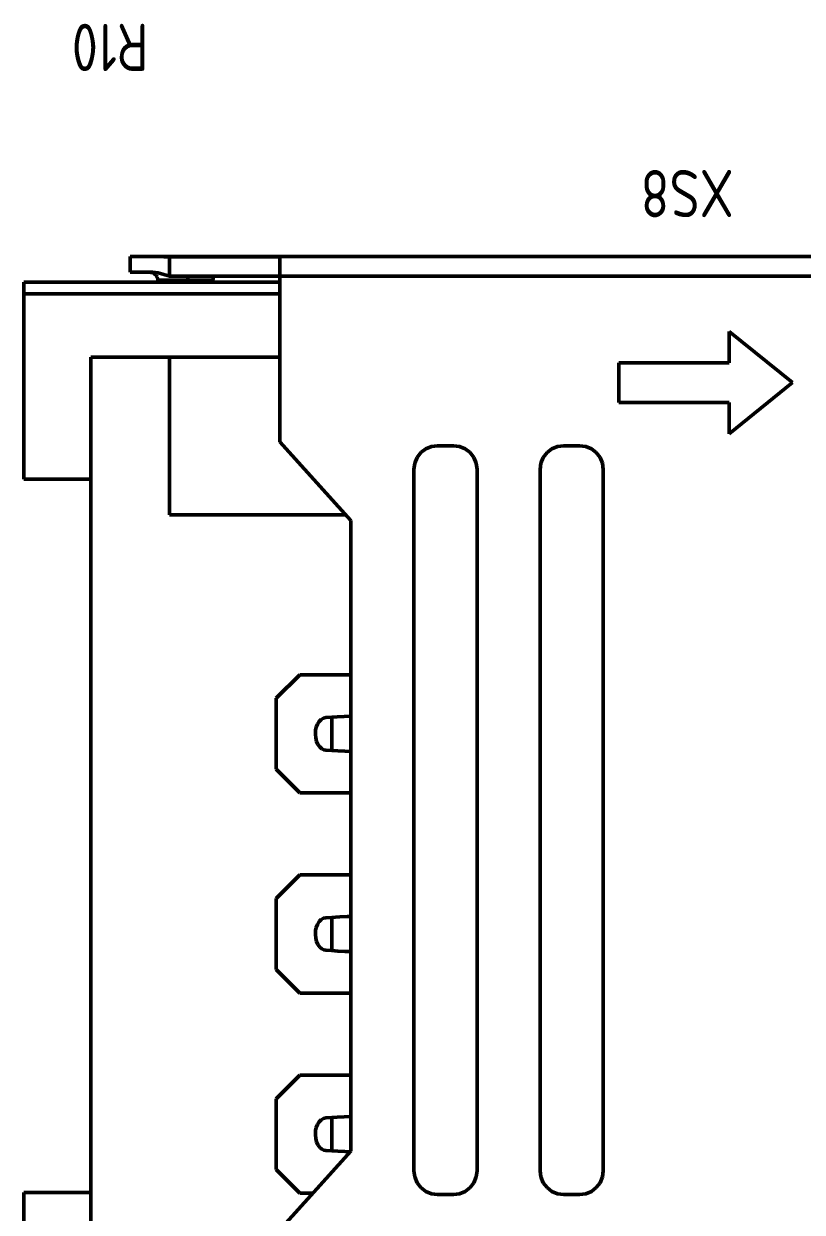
# Paper-space layout 'Layout1' of a CAD drawing. Extents: x -70 to 840, y -1 to 593.
# Drawn here: x 164.23 to 183.98, y 351.15 to 381.31 of the extents above; entities that cross this region are included whole.
import ezdxf

# ---------------------------------------------------------------- set-up
doc = ezdxf.new("R2010")
doc.units = 0
doc.header["$MEASUREMENT"] = 0
doc.layers.add('Основная', color=7, linetype='CONTINUOUS', lineweight=50)
doc.styles.add('GOST type A0', font='', dxfattribs={"oblique": 15, "height": 3.5})
doc.styles.get('GOST type A0').set_extended_font_data('GOST type A')

psp = doc.layouts.get("Layout1")

# ---------------------------------------------------------------- linework, layer by layer
at = {"layer": 'Основная'}
for p, q in [((167.492, 375.405), (166.928, 375.405)), ((166.928, 375.405), (166.928, 375.005)), ((166.968, 375.405), (166.928, 375.405)), ((166.928, 375.005), (166.928, 375.405)), ((167.492, 375.405), (166.928, 375.405)), ((166.928, 375.405), (166.928, 375.005)), ((166.968, 375.405), (166.928, 375.405)), ((166.928, 375.005), (166.928, 375.405)), ((166.968, 375.405), (167.08, 375.405)), ((166.968, 375.405), (167.08, 375.405)), ((167.08, 375.405), (167.26, 375.405)), ((167.08, 375.405), (167.26, 375.405)), ((167.26, 375.405), (167.492, 375.405)), ((167.26, 375.405), (167.492, 375.405)), ((167.632, 375.403), (167.492, 375.405)), ((184.228, 375.405), (167.492, 375.405)), ((167.632, 375.403), (167.492, 375.405)), ((167.632, 375.403), (167.492, 375.405)), ((184.228, 375.405), (167.492, 375.405)), ((167.632, 375.403), (167.492, 375.405)), ((167.538, 375.405), (167.566, 375.405)), ((167.538, 375.405), (167.566, 375.405)), ((167.638, 375.405), (167.582, 375.405)), ((167.638, 375.405), (167.582, 375.405)), ((184.228, 375.405), (167.632, 375.403)), ((184.228, 375.405), (167.632, 375.403)), ((167.778, 375.397), (167.632, 375.403)), ((167.778, 375.397), (167.632, 375.403)), ((167.928, 375.395), (167.778, 375.397)), ((167.928, 375.395), (167.778, 375.397)), ((167.928, 375.395), (170.728, 375.395)), ((167.928, 374.905), (167.928, 375.395)), ((167.928, 375.395), (170.728, 375.395)), ((167.928, 374.905), (167.928, 375.395)), ((170.728, 375.349), (170.728, 375.395)), ((170.728, 375.349), (170.728, 375.395)), ((170.728, 375.039), (170.728, 375.349)), ((170.728, 375.271), (170.728, 375.349)), ((170.728, 375.039), (170.728, 375.349)), ((170.728, 375.271), (170.728, 375.349)), ((170.728, 375.165), (170.728, 375.271)), ((170.728, 375.165), (170.728, 375.271)), ((170.728, 375.039), (170.728, 375.165)), ((170.728, 375.039), (170.728, 375.165)), ((166.928, 375.005), (167.43, 375.005)), ((166.928, 375.005), (166.968, 375.005)), ((166.928, 375.005), (167.43, 375.005)), ((166.928, 375.005), (166.968, 375.005)), ((166.968, 375.005), (167.08, 375.005)), ((166.968, 375.005), (167.08, 375.005)), ((167.08, 375.005), (167.26, 375.005)), ((167.08, 375.005), (167.26, 375.005)), ((167.492, 375.005), (167.26, 375.005)), ((167.492, 375.005), (167.26, 375.005)), ((167.43, 375.005), (167.448, 375.003)), ((167.43, 375.005), (167.43, 375.005)), ((167.448, 375.003), (167.43, 375.005)), ((167.43, 375.005), (167.448, 375.003)), ((167.43, 375.005), (167.43, 375.005)), ((167.448, 375.003), (167.43, 375.005)), ((167.448, 375.003), (167.456, 375.003)), ((167.448, 375.003), (167.448, 375.003)), ((167.448, 375.003), (167.448, 375.003)), ((167.456, 375.003), (167.448, 375.003)), ((167.448, 375.003), (167.456, 375.003)), ((167.448, 375.003), (167.448, 375.003)), ((167.448, 375.003), (167.448, 375.003)), ((167.456, 375.003), (167.448, 375.003)), ((167.456, 375.003), (167.47, 375.001)), ((167.47, 375.001), (167.456, 375.003)), ((167.456, 375.003), (167.47, 375.001)), ((167.47, 375.001), (167.456, 375.003)), ((167.47, 375.001), (167.476, 374.999)), ((167.474, 374.999), (167.47, 375.001)), ((167.47, 375.001), (167.476, 374.999)), ((167.474, 374.999), (167.47, 375.001)), ((167.476, 374.999), (167.474, 374.999)), ((167.476, 374.999), (167.474, 374.999)), ((167.476, 374.999), (167.49, 374.995)), ((167.49, 374.995), (167.476, 374.999)), ((167.476, 374.999), (167.49, 374.995)), ((167.49, 374.995), (167.476, 374.999)), ((167.49, 374.995), (167.51, 374.987)), ((167.51, 374.987), (167.49, 374.995)), ((167.49, 374.995), (167.51, 374.987)), ((167.51, 374.987), (167.49, 374.995)), ((167.636, 374.989), (167.492, 375.005)), ((167.492, 375.005), (167.492, 375.005)), ((167.636, 374.989), (167.492, 375.005)), ((167.492, 375.005), (167.492, 375.005)), ((167.51, 374.987), (167.516, 374.985)), ((167.516, 374.985), (167.51, 374.987)), ((167.51, 374.987), (167.516, 374.985)), ((167.516, 374.985), (167.51, 374.987)), ((167.516, 374.985), (167.522, 374.981)), ((167.522, 374.981), (167.516, 374.985)), ((167.516, 374.985), (167.522, 374.981)), ((167.522, 374.981), (167.516, 374.985)), ((167.522, 374.981), (167.534, 374.975)), ((167.534, 374.975), (167.522, 374.981)), ((167.522, 374.981), (167.534, 374.975)), ((167.534, 374.975), (167.522, 374.981)), ((167.534, 374.975), (167.548, 374.965)), ((167.548, 374.965), (167.534, 374.975)), ((167.534, 374.975), (167.548, 374.965)), ((167.548, 374.965), (167.534, 374.975)), ((167.548, 374.965), (167.552, 374.961)), ((167.552, 374.961), (167.548, 374.965)), ((167.548, 374.965), (167.552, 374.961)), ((167.552, 374.961), (167.548, 374.965)), ((167.552, 374.961), (167.558, 374.957)), ((167.558, 374.957), (167.552, 374.961)), ((167.552, 374.961), (167.558, 374.957)), ((167.558, 374.957), (167.552, 374.961)), ((167.558, 374.957), (167.58, 374.935)), ((167.568, 374.947), (167.558, 374.957)), ((167.558, 374.957), (167.58, 374.935)), ((167.568, 374.947), (167.558, 374.957)), ((167.58, 374.935), (167.568, 374.947)), ((167.58, 374.935), (167.568, 374.947)), ((167.58, 374.935), (167.584, 374.929)), ((167.584, 374.929), (167.58, 374.935)), ((167.58, 374.935), (167.584, 374.929)), ((167.584, 374.929), (167.58, 374.935)), ((167.584, 374.929), (167.588, 374.925)), ((167.588, 374.925), (167.584, 374.929)), ((167.584, 374.929), (167.588, 374.925)), ((167.588, 374.925), (167.584, 374.929)), ((167.588, 374.925), (167.596, 374.911)), ((167.596, 374.911), (167.588, 374.925)), ((167.588, 374.925), (167.596, 374.911)), ((167.596, 374.911), (167.588, 374.925)), ((167.596, 374.911), (167.606, 374.897)), ((167.606, 374.897), (167.596, 374.911)), ((167.596, 374.911), (167.606, 374.897)), ((167.606, 374.897), (167.596, 374.911)), ((167.606, 374.897), (167.608, 374.893)), ((167.608, 374.893), (167.606, 374.897)), ((167.606, 374.897), (167.608, 374.893)), ((167.608, 374.893), (167.606, 374.897)), ((167.608, 374.893), (167.61, 374.887)), ((167.61, 374.887), (167.608, 374.893)), ((167.608, 374.893), (167.61, 374.887)), ((167.61, 374.887), (167.608, 374.893)), ((167.61, 374.887), (167.616, 374.871)), ((167.616, 374.871), (167.61, 374.887)), ((167.61, 374.887), (167.616, 374.871)), ((167.616, 374.871), (167.61, 374.887)), ((167.616, 374.871), (167.622, 374.855)), ((167.622, 374.855), (167.616, 374.871)), ((167.616, 374.871), (167.622, 374.855)), ((167.622, 374.855), (167.616, 374.871)), ((167.622, 374.855), (167.622, 374.851)), ((167.622, 374.851), (167.622, 374.855)), ((167.622, 374.855), (167.622, 374.851)), ((167.622, 374.851), (167.622, 374.855)), ((167.622, 374.851), (167.624, 374.847)), ((167.624, 374.847), (167.622, 374.851)), ((167.622, 374.851), (167.624, 374.847)), ((167.624, 374.847), (167.622, 374.851)), ((167.782, 374.951), (167.636, 374.989)), ((167.782, 374.951), (167.636, 374.989)), ((167.928, 374.905), (167.782, 374.951)), ((167.928, 374.905), (167.782, 374.951)), ((170.728, 374.905), (167.928, 374.905)), ((170.728, 374.905), (167.928, 374.905)), ((168.392, 374.805), (168.394, 374.853)), ((168.392, 374.805), (168.394, 374.853)), ((168.394, 374.897), (168.396, 374.905)), ((168.394, 374.897), (168.396, 374.905)), ((168.394, 374.897), (168.394, 374.897)), ((168.394, 374.853), (168.394, 374.897)), ((168.394, 374.897), (168.394, 374.897)), ((168.394, 374.853), (168.394, 374.897)), ((168.394, 374.853), (168.394, 374.853)), ((168.394, 374.853), (168.394, 374.853)), ((169.032, 374.847), (169.034, 374.851)), ((169.032, 374.847), (169.034, 374.851)), ((169.034, 374.855), (169.04, 374.871)), ((169.034, 374.855), (169.04, 374.871)), ((169.034, 374.851), (169.034, 374.855)), ((169.034, 374.851), (169.034, 374.855)), ((169.04, 374.871), (169.046, 374.887)), ((169.04, 374.871), (169.046, 374.887)), ((169.046, 374.887), (169.048, 374.893)), ((169.046, 374.887), (169.048, 374.893)), ((169.048, 374.893), (169.052, 374.897)), ((169.048, 374.893), (169.052, 374.897)), ((169.052, 374.897), (169.056, 374.905)), ((169.052, 374.897), (169.056, 374.905)), ((170.728, 374.905), (170.728, 375.039)), ((170.728, 374.905), (170.728, 375.039)), ((170.728, 370.705), (170.728, 374.905)), ((184.228, 374.905), (170.728, 374.905)), ((170.728, 370.705), (170.728, 374.905)), ((184.228, 374.905), (170.728, 374.905)), ((167.628, 374.755), (164.228, 374.755)), ((164.228, 374.755), (164.228, 369.755)), ((170.728, 374.755), (164.228, 374.755)), ((164.228, 374.455), (164.228, 374.755)), ((167.628, 374.755), (164.228, 374.755)), ((164.228, 374.755), (164.228, 369.755)), ((170.728, 374.755), (164.228, 374.755)), ((164.228, 374.455), (164.228, 374.755)), ((167.624, 374.847), (167.626, 374.839)), ((167.626, 374.839), (167.624, 374.847)), ((167.624, 374.847), (167.626, 374.839)), ((167.626, 374.839), (167.624, 374.847)), ((167.626, 374.839), (167.626, 374.827)), ((167.626, 374.829), (167.626, 374.839)), ((167.626, 374.839), (167.626, 374.827)), ((167.626, 374.829), (167.626, 374.839)), ((167.626, 374.827), (167.626, 374.829)), ((167.626, 374.827), (167.626, 374.829)), ((167.626, 374.827), (167.628, 374.825)), ((167.628, 374.825), (167.626, 374.827)), ((167.626, 374.827), (167.628, 374.825)), ((167.628, 374.825), (167.626, 374.827)), ((167.628, 374.825), (167.628, 374.755)), ((167.628, 374.815), (167.628, 374.825)), ((167.628, 374.825), (167.628, 374.755)), ((167.628, 374.815), (167.628, 374.825)), ((167.628, 374.805), (167.628, 374.815)), ((167.628, 374.805), (167.628, 374.815)), ((167.628, 374.805), (167.628, 374.805)), ((167.628, 374.805), (167.66, 374.805)), ((167.628, 374.755), (167.628, 374.805)), ((167.628, 374.805), (167.628, 374.805)), ((167.628, 374.805), (167.66, 374.805)), ((167.628, 374.755), (167.628, 374.805)), ((167.66, 374.805), (167.734, 374.805)), ((167.66, 374.805), (167.734, 374.805)), ((167.734, 374.805), (167.844, 374.805)), ((167.734, 374.805), (167.844, 374.805)), ((167.844, 374.805), (167.988, 374.805)), ((167.844, 374.805), (167.988, 374.805)), ((167.988, 374.805), (168.152, 374.805)), ((167.988, 374.805), (168.152, 374.805)), ((168.152, 374.805), (168.328, 374.805)), ((168.152, 374.805), (168.328, 374.805)), ((168.35, 374.805), (168.328, 374.805)), ((168.328, 374.755), (168.328, 374.805)), ((168.35, 374.805), (168.328, 374.805)), ((168.328, 374.755), (168.328, 374.805)), ((168.35, 374.805), (168.372, 374.805)), ((168.35, 374.805), (168.372, 374.805)), ((168.372, 374.805), (168.392, 374.805)), ((168.372, 374.805), (168.392, 374.805)), ((168.566, 374.805), (168.392, 374.805)), ((168.566, 374.805), (168.392, 374.805)), ((168.566, 374.805), (168.724, 374.805)), ((168.566, 374.805), (168.724, 374.805)), ((168.724, 374.805), (168.856, 374.805)), ((168.724, 374.805), (168.856, 374.805)), ((168.856, 374.805), (168.954, 374.805)), ((168.856, 374.805), (168.954, 374.805)), ((168.954, 374.805), (169.014, 374.805)), ((168.954, 374.805), (169.014, 374.805)), ((169.014, 374.805), (169.028, 374.805)), ((169.014, 374.805), (169.028, 374.805)), ((169.028, 374.815), (169.03, 374.825)), ((169.028, 374.815), (169.03, 374.825)), ((169.028, 374.805), (169.028, 374.815)), ((169.028, 374.805), (169.028, 374.815)), ((169.028, 374.755), (169.028, 374.805)), ((169.028, 374.755), (169.028, 374.805)), ((169.03, 374.829), (169.032, 374.839)), ((169.03, 374.829), (169.032, 374.839)), ((169.03, 374.827), (169.03, 374.829)), ((169.03, 374.827), (169.03, 374.829)), ((169.03, 374.825), (169.03, 374.827)), ((169.03, 374.825), (169.03, 374.827)), ((169.032, 374.839), (169.032, 374.847)), ((169.032, 374.839), (169.032, 374.847)), ((164.228, 369.755), (164.228, 374.455)), ((170.728, 374.455), (164.228, 374.455)), ((164.228, 369.755), (164.228, 374.455)), ((170.728, 374.455), (164.228, 374.455)), ((183.728, 372.205), (182.128, 373.505)), ((182.128, 372.705), (182.128, 373.505)), ((183.728, 372.205), (182.128, 373.505)), ((182.128, 372.705), (182.128, 373.505)), ((165.928, 372.855), (170.728, 372.855)), ((165.928, 369.755), (165.928, 372.855)), ((165.928, 372.855), (170.728, 372.855)), ((165.928, 369.755), (165.928, 372.855)), ((167.928, 368.855), (167.928, 372.855)), ((167.928, 368.855), (167.928, 372.855)), ((179.328, 371.705), (179.328, 372.705)), ((179.328, 372.705), (182.128, 372.705)), ((179.328, 371.705), (179.328, 372.705)), ((179.328, 372.705), (182.128, 372.705)), ((182.128, 370.905), (183.728, 372.205)), ((182.128, 370.905), (183.728, 372.205)), ((179.328, 371.705), (182.128, 371.705)), ((179.328, 371.705), (182.128, 371.705)), ((182.128, 370.905), (182.128, 371.705)), ((182.128, 370.905), (182.128, 371.705)), ((172.528, 368.705), (170.728, 370.705)), ((172.528, 368.705), (170.728, 370.705)), ((174.208, 370.305), (174.304, 370.429)), ((174.208, 370.305), (174.304, 370.429)), ((174.304, 370.429), (174.428, 370.525)), ((174.304, 370.429), (174.428, 370.525)), ((174.428, 370.525), (174.572, 370.585)), ((174.428, 370.525), (174.572, 370.585)), ((174.572, 370.585), (174.728, 370.605)), ((174.572, 370.585), (174.728, 370.605)), ((174.728, 370.605), (175.128, 370.605)), ((174.728, 370.605), (175.128, 370.605)), ((175.284, 370.585), (175.128, 370.605)), ((175.284, 370.585), (175.128, 370.605)), ((175.428, 370.525), (175.284, 370.585)), ((175.428, 370.525), (175.284, 370.585)), ((175.552, 370.429), (175.428, 370.525)), ((175.552, 370.429), (175.428, 370.525)), ((175.648, 370.305), (175.552, 370.429)), ((175.648, 370.305), (175.552, 370.429)), ((177.408, 370.305), (177.504, 370.429)), ((177.408, 370.305), (177.504, 370.429)), ((177.504, 370.429), (177.628, 370.525)), ((177.504, 370.429), (177.628, 370.525)), ((177.628, 370.525), (177.772, 370.585)), ((177.628, 370.525), (177.772, 370.585)), ((177.772, 370.585), (177.928, 370.605)), ((177.772, 370.585), (177.928, 370.605)), ((178.328, 370.605), (177.928, 370.605)), ((178.328, 370.605), (177.928, 370.605)), ((178.484, 370.585), (178.328, 370.605)), ((178.484, 370.585), (178.328, 370.605)), ((178.628, 370.525), (178.484, 370.585)), ((178.628, 370.525), (178.484, 370.585)), ((178.752, 370.429), (178.628, 370.525)), ((178.752, 370.429), (178.628, 370.525)), ((178.848, 370.305), (178.752, 370.429)), ((178.848, 370.305), (178.752, 370.429)), ((174.128, 370.005), (174.148, 370.161)), ((174.128, 370.005), (174.148, 370.161)), ((174.148, 370.161), (174.208, 370.305)), ((174.148, 370.161), (174.208, 370.305)), ((175.708, 370.161), (175.648, 370.305)), ((175.708, 370.161), (175.648, 370.305)), ((175.728, 370.005), (175.708, 370.161)), ((175.728, 370.005), (175.708, 370.161)), ((177.328, 370.005), (177.348, 370.161)), ((177.328, 370.005), (177.348, 370.161)), ((177.348, 370.161), (177.408, 370.305)), ((177.348, 370.161), (177.408, 370.305)), ((178.908, 370.161), (178.848, 370.305)), ((178.908, 370.161), (178.848, 370.305)), ((178.928, 370.005), (178.908, 370.161)), ((178.928, 370.005), (178.908, 370.161)), ((164.228, 369.755), (165.928, 369.755)), ((164.228, 369.755), (165.928, 369.755)), ((164.228, 369.755), (165.928, 369.755)), ((164.228, 369.755), (165.928, 369.755)), ((165.928, 369.755), (165.928, 351.655)), ((165.928, 351.655), (165.928, 369.755)), ((165.928, 369.755), (165.928, 351.655)), ((165.928, 351.655), (165.928, 369.755)), ((174.128, 352.205), (174.128, 370.005)), ((174.128, 352.205), (174.128, 370.005)), ((175.728, 352.205), (175.728, 370.005)), ((175.728, 352.205), (175.728, 370.005)), ((177.328, 352.205), (177.328, 370.005)), ((177.328, 352.205), (177.328, 370.005)), ((178.928, 352.205), (178.928, 370.005)), ((178.928, 352.205), (178.928, 370.005)), ((172.394, 368.855), (167.928, 368.855)), ((172.394, 368.855), (167.928, 368.855)), ((172.528, 352.705), (172.528, 368.705)), ((172.528, 352.705), (172.528, 368.705)), ((170.628, 364.195), (171.228, 364.795)), ((170.628, 364.195), (171.228, 364.795)), ((171.228, 364.795), (172.528, 364.795)), ((171.228, 364.795), (172.528, 364.795)), ((170.628, 362.395), (170.628, 364.195)), ((170.628, 362.395), (170.628, 364.195)), ((171.772, 363.661), (171.828, 363.695)), ((171.772, 363.661), (171.828, 363.695)), ((171.828, 363.695), (171.89, 363.709)), ((171.828, 363.695), (171.89, 363.709)), ((171.89, 363.709), (172.042, 363.717)), ((171.89, 363.709), (172.042, 363.717)), ((172.042, 363.717), (172.182, 363.725)), ((172.042, 363.717), (172.182, 363.725)), ((172.042, 362.873), (172.042, 363.717)), ((172.042, 362.873), (172.042, 363.717)), ((172.182, 363.725), (172.354, 363.733)), ((172.182, 363.725), (172.354, 363.733)), ((172.354, 363.733), (172.488, 363.741)), ((172.354, 363.733), (172.488, 363.741)), ((172.488, 363.741), (172.528, 363.743)), ((172.488, 363.741), (172.528, 363.743)), ((171.632, 363.387), (171.648, 363.461)), ((171.632, 363.387), (171.648, 363.461)), ((171.648, 363.461), (171.678, 363.539)), ((171.648, 363.461), (171.678, 363.539)), ((171.678, 363.539), (171.72, 363.609)), ((171.678, 363.539), (171.72, 363.609)), ((171.72, 363.609), (171.772, 363.661)), ((171.72, 363.609), (171.772, 363.661)), ((171.628, 363.309), (171.632, 363.387)), ((171.628, 363.309), (171.632, 363.387)), ((171.628, 363.281), (171.628, 363.309)), ((171.628, 363.281), (171.628, 363.309)), ((171.636, 363.189), (171.628, 363.281)), ((171.636, 363.189), (171.628, 363.281)), ((171.656, 363.103), (171.636, 363.189)), ((171.656, 363.103), (171.636, 363.189)), ((171.69, 363.027), (171.656, 363.103)), ((171.69, 363.027), (171.656, 363.103)), ((171.736, 362.961), (171.69, 363.027)), ((171.736, 362.961), (171.69, 363.027)), ((171.788, 362.915), (171.736, 362.961)), ((171.788, 362.915), (171.736, 362.961)), ((171.838, 362.891), (171.788, 362.915)), ((171.838, 362.891), (171.788, 362.915)), ((171.89, 362.881), (171.838, 362.891)), ((171.89, 362.881), (171.838, 362.891)), ((172.042, 362.873), (171.89, 362.881)), ((172.042, 362.873), (171.89, 362.881)), ((172.194, 362.863), (172.042, 362.873)), ((172.194, 362.863), (172.042, 362.873)), ((172.37, 362.855), (172.194, 362.863)), ((172.37, 362.855), (172.194, 362.863)), ((172.498, 362.847), (172.37, 362.855)), ((172.498, 362.847), (172.37, 362.855)), ((172.528, 362.847), (172.498, 362.847)), ((172.528, 362.847), (172.498, 362.847)), ((171.228, 361.795), (170.628, 362.395)), ((171.228, 361.795), (170.628, 362.395)), ((172.528, 361.795), (171.228, 361.795)), ((172.528, 361.795), (171.228, 361.795)), ((170.628, 359.115), (171.228, 359.715)), ((170.628, 359.115), (171.228, 359.715)), ((172.528, 359.715), (171.228, 359.715)), ((172.528, 359.715), (171.228, 359.715)), ((170.628, 357.315), (170.628, 359.115)), ((170.628, 357.315), (170.628, 359.115)), ((171.72, 358.529), (171.772, 358.581)), ((171.72, 358.529), (171.772, 358.581)), ((171.772, 358.581), (171.828, 358.615)), ((171.772, 358.581), (171.828, 358.615)), ((171.828, 358.615), (171.89, 358.629)), ((171.828, 358.615), (171.89, 358.629)), ((171.89, 358.629), (172.042, 358.637)), ((171.89, 358.629), (172.042, 358.637)), ((172.042, 358.637), (172.14, 358.643)), ((172.042, 358.637), (172.14, 358.643)), ((172.042, 357.793), (172.042, 358.637)), ((172.042, 357.793), (172.042, 358.637)), ((172.14, 358.643), (172.25, 358.649)), ((172.14, 358.643), (172.25, 358.649)), ((172.25, 358.649), (172.434, 358.659)), ((172.25, 358.649), (172.434, 358.659)), ((172.434, 358.659), (172.528, 358.663)), ((172.434, 358.659), (172.528, 358.663)), ((171.628, 358.229), (171.632, 358.307)), ((171.628, 358.229), (171.632, 358.307)), ((171.632, 358.307), (171.648, 358.381)), ((171.632, 358.307), (171.648, 358.381)), ((171.648, 358.381), (171.678, 358.459)), ((171.648, 358.381), (171.678, 358.459)), ((171.678, 358.459), (171.72, 358.529)), ((171.678, 358.459), (171.72, 358.529)), ((171.628, 358.201), (171.628, 358.229)), ((171.628, 358.201), (171.628, 358.229)), ((171.636, 358.109), (171.628, 358.201)), ((171.636, 358.109), (171.628, 358.201)), ((171.656, 358.023), (171.636, 358.109)), ((171.656, 358.023), (171.636, 358.109)), ((171.69, 357.947), (171.656, 358.023)), ((171.69, 357.947), (171.656, 358.023)), ((171.736, 357.881), (171.69, 357.947)), ((171.736, 357.881), (171.69, 357.947)), ((171.788, 357.835), (171.736, 357.881)), ((171.788, 357.835), (171.736, 357.881)), ((171.838, 357.811), (171.788, 357.835)), ((171.838, 357.811), (171.788, 357.835)), ((171.89, 357.801), (171.838, 357.811)), ((171.89, 357.801), (171.838, 357.811)), ((172.042, 357.793), (171.89, 357.801)), ((172.042, 357.793), (171.89, 357.801)), ((172.194, 357.783), (172.042, 357.793)), ((172.194, 357.783), (172.042, 357.793)), ((172.37, 357.775), (172.194, 357.783)), ((172.37, 357.775), (172.194, 357.783)), ((172.498, 357.767), (172.37, 357.775)), ((172.498, 357.767), (172.37, 357.775)), ((172.528, 357.767), (172.498, 357.767)), ((172.528, 357.767), (172.498, 357.767)), ((171.228, 356.715), (170.628, 357.315)), ((171.228, 356.715), (170.628, 357.315)), ((171.228, 356.715), (172.528, 356.715)), ((171.228, 356.715), (172.528, 356.715)), ((170.628, 354.035), (171.228, 354.635)), ((170.628, 354.035), (171.228, 354.635)), ((171.228, 354.635), (172.528, 354.635)), ((171.228, 354.635), (172.528, 354.635)), ((170.628, 352.235), (170.628, 354.035)), ((170.628, 352.235), (170.628, 354.035)), ((171.678, 353.379), (171.72, 353.449)), ((171.678, 353.379), (171.72, 353.449)), ((171.72, 353.449), (171.772, 353.501)), ((171.72, 353.449), (171.772, 353.501)), ((171.772, 353.501), (171.828, 353.535)), ((171.772, 353.501), (171.828, 353.535)), ((171.828, 353.535), (171.89, 353.549)), ((171.828, 353.535), (171.89, 353.549)), ((171.89, 353.549), (172.042, 353.557)), ((171.89, 353.549), (172.042, 353.557)), ((172.042, 353.557), (172.182, 353.565)), ((172.042, 353.557), (172.182, 353.565)), ((172.042, 352.713), (172.042, 353.557)), ((172.042, 352.713), (172.042, 353.557)), ((172.182, 353.565), (172.354, 353.573)), ((172.182, 353.565), (172.354, 353.573)), ((172.354, 353.573), (172.488, 353.581)), ((172.354, 353.573), (172.488, 353.581)), ((172.488, 353.581), (172.528, 353.583)), ((172.488, 353.581), (172.528, 353.583)), ((171.628, 353.149), (171.632, 353.227)), ((171.628, 353.149), (171.632, 353.227)), ((171.628, 353.121), (171.628, 353.149)), ((171.628, 353.121), (171.628, 353.149)), ((171.632, 353.227), (171.648, 353.301)), ((171.632, 353.227), (171.648, 353.301)), ((171.648, 353.301), (171.678, 353.379)), ((171.648, 353.301), (171.678, 353.379)), ((171.636, 353.029), (171.628, 353.121)), ((171.636, 353.029), (171.628, 353.121)), ((171.656, 352.943), (171.636, 353.029)), ((171.656, 352.943), (171.636, 353.029)), ((171.69, 352.867), (171.656, 352.943)), ((171.69, 352.867), (171.656, 352.943)), ((171.736, 352.801), (171.69, 352.867)), ((171.736, 352.801), (171.69, 352.867)), ((170.728, 350.705), (172.528, 352.705)), ((170.728, 350.705), (172.528, 352.705)), ((171.788, 352.755), (171.736, 352.801)), ((171.788, 352.755), (171.736, 352.801)), ((171.838, 352.731), (171.788, 352.755)), ((171.838, 352.731), (171.788, 352.755)), ((171.89, 352.721), (171.838, 352.731)), ((171.89, 352.721), (171.838, 352.731)), ((172.042, 352.713), (171.89, 352.721)), ((172.042, 352.713), (171.89, 352.721)), ((172.194, 352.703), (172.042, 352.713)), ((172.194, 352.703), (172.042, 352.713)), ((172.37, 352.695), (172.194, 352.703)), ((172.37, 352.695), (172.194, 352.703)), ((172.498, 352.687), (172.37, 352.695)), ((172.498, 352.687), (172.37, 352.695)), ((172.512, 352.687), (172.498, 352.687)), ((172.512, 352.687), (172.498, 352.687)), ((171.228, 351.635), (170.628, 352.235)), ((171.228, 351.635), (170.628, 352.235)), ((174.148, 352.049), (174.128, 352.205)), ((174.148, 352.049), (174.128, 352.205)), ((174.208, 351.905), (174.148, 352.049)), ((174.208, 351.905), (174.148, 352.049)), ((175.648, 351.905), (175.708, 352.049)), ((175.648, 351.905), (175.708, 352.049)), ((175.708, 352.049), (175.728, 352.205)), ((175.708, 352.049), (175.728, 352.205)), ((177.348, 352.049), (177.328, 352.205)), ((177.348, 352.049), (177.328, 352.205)), ((177.408, 351.905), (177.348, 352.049)), ((177.408, 351.905), (177.348, 352.049)), ((178.848, 351.905), (178.908, 352.049)), ((178.848, 351.905), (178.908, 352.049)), ((178.908, 352.049), (178.928, 352.205)), ((178.908, 352.049), (178.928, 352.205)), ((165.928, 351.655), (164.228, 351.655)), ((164.228, 351.655), (164.228, 346.655)), ((164.228, 346.955), (164.228, 351.655)), ((164.228, 351.655), (165.928, 351.655)), ((165.928, 351.655), (164.228, 351.655)), ((164.228, 351.655), (164.228, 346.655)), ((164.228, 346.955), (164.228, 351.655)), ((164.228, 351.655), (165.928, 351.655)), ((165.928, 348.555), (165.928, 351.655)), ((165.928, 348.555), (165.928, 351.655)), ((171.228, 351.635), (171.566, 351.635)), ((171.228, 351.635), (171.566, 351.635)), ((174.304, 351.781), (174.208, 351.905)), ((174.304, 351.781), (174.208, 351.905)), ((174.428, 351.685), (174.304, 351.781)), ((174.428, 351.685), (174.304, 351.781)), ((174.572, 351.625), (174.428, 351.685)), ((174.572, 351.625), (174.428, 351.685)), ((175.284, 351.625), (175.428, 351.685)), ((175.284, 351.625), (175.428, 351.685)), ((175.428, 351.685), (175.552, 351.781)), ((175.428, 351.685), (175.552, 351.781)), ((175.552, 351.781), (175.648, 351.905)), ((175.552, 351.781), (175.648, 351.905)), ((177.504, 351.781), (177.408, 351.905)), ((177.504, 351.781), (177.408, 351.905)), ((177.628, 351.685), (177.504, 351.781)), ((177.628, 351.685), (177.504, 351.781)), ((177.772, 351.625), (177.628, 351.685)), ((177.772, 351.625), (177.628, 351.685)), ((178.484, 351.625), (178.628, 351.685)), ((178.484, 351.625), (178.628, 351.685)), ((178.628, 351.685), (178.752, 351.781)), ((178.628, 351.685), (178.752, 351.781)), ((178.752, 351.781), (178.848, 351.905)), ((178.752, 351.781), (178.848, 351.905)), ((174.728, 351.605), (174.572, 351.625)), ((174.728, 351.605), (174.572, 351.625)), ((174.728, 351.605), (175.128, 351.605)), ((174.728, 351.605), (175.128, 351.605)), ((175.128, 351.605), (175.284, 351.625)), ((175.128, 351.605), (175.284, 351.625)), ((177.928, 351.605), (177.772, 351.625)), ((177.928, 351.605), (177.772, 351.625)), ((178.328, 351.605), (177.928, 351.605)), ((178.328, 351.605), (177.928, 351.605)), ((178.328, 351.605), (178.484, 351.625)), ((178.328, 351.605), (178.484, 351.625))]:
    psp.add_line(p, q, dxfattribs=at)

# ---------------------------------------------------------------- texts
at = {"layer": 'Основная', "style": 'GOST type A0'}
for s, p in [('R10', (167.392, 381.312)), ('XS8', (182.243, 377.604))]:
    psp.add_text(s, height=1.2, rotation=180, dxfattribs=at).set_placement(p)

doc.saveas('drawing.dxf')
